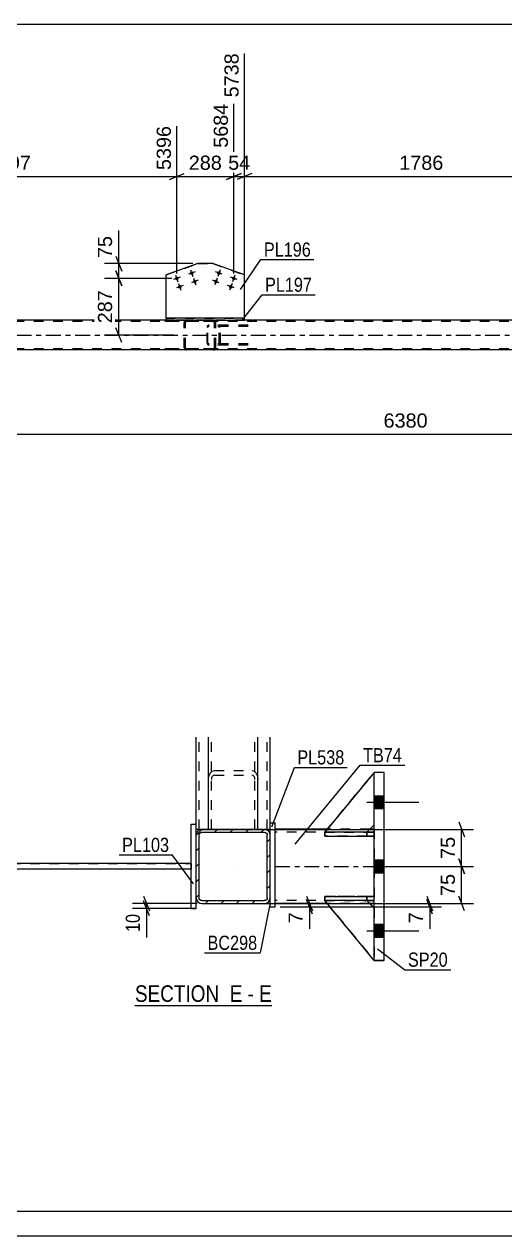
# Model space of a CAD drawing. Header units: millimetres. Extents: x -68 to 773, y -404 to 190.
# Drawn here: x 214 to 311.1, y -404.4 to -159.3 of the extents above; entities that cross this region are included whole.
import ezdxf

# ---------------------------------------------------------------- set-up
doc = ezdxf.new("R2010")
doc.units = ezdxf.units.MM
doc.linetypes.add('DXK_LINE_DOT2', pattern=[3.9198, 1.9599, -1.9599])
doc.linetypes.add('DXK_LINE_DOT3', pattern=[5.9187, 2.979, -0.9799, 0.9799, -0.9799])
doc.styles.add('Arial', font='ARIAL.TTF', dxfattribs={"height": 0.2})
doc.styles.add('Arial Narrow', font='ARIALN.TTF', dxfattribs={"height": 0.2})

# ---------------------------------------------------------------- blocks, each defined once
blk = doc.blocks.new('Unknown-318892922-1115')
at = {"color": 5, "linetype": 'Continuous'}
for p, q in [((-62.65, -399.36), (768.35, -399.36)), ((-67.65, -404.36), (773.35, -404.36))]:
    blk.add_line(p, q, dxfattribs=at)
blk = doc.blocks.new('Unknown-318892922-14 - 6928')
at = {"color": 6, "linetype": 'Continuous'}
blk.add_line((236.34, -357.8), (263.99, -357.8), dxfattribs=at)
at = {"color": 0, "linetype": 'Continuous'}
blk.add_wipeout([(254.45, -357.05), (254.45, -353.55), (236.34, -353.55), (236.34, -357.05)], dxfattribs=at)
at = {"color": 7, "linetype": 'Continuous', "style": 'Arial Narrow'}
blk.add_text('SECTION ', height=3.34, dxfattribs=at).set_placement((236.34, -357.05))
at = {"color": 0, "linetype": 'Continuous'}
blk.add_wipeout([(258.05, -357.05), (258.05, -353.55), (255.5, -353.55), (255.5, -357.05)], dxfattribs=at)
blk.add_wipeout([(260.38, -357.05), (260.38, -353.55), (259.1, -353.55), (259.1, -357.05)], dxfattribs=at)
at = {"color": 7, "linetype": 'Continuous', "style": 'Arial Narrow'}
blk.add_text('E', height=3.34, dxfattribs=at).set_placement((255.5, -357.05))
at = {"color": 0, "linetype": 'Continuous'}
blk.add_wipeout([(263.99, -357.05), (263.99, -353.55), (261.43, -353.55), (261.43, -357.05)], dxfattribs=at)
at = {"color": 7, "linetype": 'Continuous', "style": 'Arial Narrow'}
for s, p in [('E', (261.43, -357.05)), ('-', (259.1, -357.05))]:
    blk.add_text(s, height=3.34, dxfattribs=at).set_placement(p)
blk = doc.blocks.new('Bolt-318892922-7147 - 6928')
at = {"linetype": 'Continuous'}
for points in [[(286.69, -317.96), (286.69, -315.36), (284.69, -315.36), (284.69, -317.96)], [(286.69, -317.96), (286.69, -315.36), (284.69, -315.36), (284.69, -317.96)], [(286.69, -317.96), (286.69, -315.36), (284.69, -315.36), (284.69, -317.96)], [(286.69, -330.96), (286.69, -328.36), (284.69, -328.36), (284.69, -330.96)], [(286.69, -330.96), (286.69, -328.36), (284.69, -328.36), (284.69, -330.96)], [(286.69, -343.96), (286.69, -341.36), (284.69, -341.36), (284.69, -343.96)], [(286.69, -343.96), (286.69, -341.36), (284.69, -341.36), (284.69, -343.96)], [(286.69, -343.96), (286.69, -341.36), (284.69, -341.36), (284.69, -343.96)]]:
    blk.add_hatch(color=1, dxfattribs=at).paths.add_polyline_path(points)
at = {"color": 1, "linetype": 'Continuous'}
for p, q in [((284.69, -315.36), (286.69, -315.36)), ((284.69, -315.36), (286.69, -315.36)), ((284.69, -315.36), (286.69, -315.36)), ((283.19, -316.66), (293.69, -316.66)), ((283.19, -316.66), (293.69, -316.66)), ((283.19, -316.66), (293.69, -316.66)), ((284.69, -317.96), (286.69, -317.96)), ((284.69, -317.96), (286.69, -317.96)), ((284.69, -317.96), (286.69, -317.96)), ((283.19, -329.66), (293.69, -329.66)), ((283.19, -329.66), (293.69, -329.66)), ((284.69, -328.36), (286.69, -328.36)), ((284.69, -328.36), (286.69, -328.36)), ((284.69, -330.96), (286.69, -330.96)), ((284.69, -330.96), (286.69, -330.96)), ((283.19, -342.66), (293.69, -342.66)), ((283.19, -342.66), (293.69, -342.66)), ((283.19, -342.66), (293.69, -342.66)), ((284.69, -341.36), (286.69, -341.36)), ((284.69, -341.36), (286.69, -341.36)), ((284.69, -341.36), (286.69, -341.36)), ((284.69, -343.96), (286.69, -343.96)), ((284.69, -343.96), (286.69, -343.96)), ((284.69, -343.96), (286.69, -343.96))]:
    blk.add_line(p, q, dxfattribs=at)
blk = doc.blocks.new('Part-318892922-7019 - 6928')
at = {"color": 2, "linetype": 'Continuous'}
for p, q in [((263.69, -320.83), (264.69, -320.83)), ((263.69, -323.38), (263.69, -320.83)), ((264.69, -337.83), (264.69, -320.83)), ((263.69, -337.83), (263.69, -335.97)), ((263.69, -337.83), (264.69, -337.83))]:
    blk.add_line(p, q, dxfattribs=at)
at = {"color": 7, "linetype": 'DXK_LINE_DOT2'}
for p, q in [((263.69, -320.83), (264.69, -320.83)), ((263.69, -335.97), (263.69, -323.38)), ((263.69, -337.83), (264.69, -337.83))]:
    blk.add_line(p, q, dxfattribs=at)
blk = doc.blocks.new('Part-318892922-6990 - 6928')
at = {"linetype": 'Continuous'}
h = blk.add_hatch(dxfattribs=at)
h.set_pattern_fill('', scale=0.7, style=0, pattern_type=0)
h.set_pattern_definition([(45, (249.8865, -322.1747), (-1.57154, 1.57154), [])])
h.paths.add_polyline_path([(262.49, -322.17), (249.89, -322.17), (249.43, -322.27), (249.04, -322.53), (248.78, -322.92), (248.69, -323.37), (248.69, -335.97), (248.78, -336.43), (249.04, -336.82), (249.43, -337.08), (249.89, -337.17), (262.49, -337.17), (262.95, -337.08), (263.34, -336.82), (263.6, -336.43), (263.69, -335.97), (263.69, -323.37), (263.6, -322.92), (263.34, -322.53), (262.95, -322.27)])
h.paths.add_polyline_path([(263.04, -323.15), (263.09, -323.37), (263.09, -335.97), (263.04, -336.2), (262.91, -336.4), (262.72, -336.53), (262.49, -336.57), (249.89, -336.57), (249.66, -336.53), (249.46, -336.4), (249.33, -336.2), (249.29, -335.97), (249.29, -323.37), (249.33, -323.15), (249.46, -322.95), (249.66, -322.82), (249.89, -322.77), (262.49, -322.77), (262.72, -322.82), (262.91, -322.95)])
at = {"color": 2, "linetype": 'Continuous'}
for p, q in [((248.78, -322.92), (248.69, -323.37)), ((248.69, -323.37), (248.69, -323.37)), ((248.69, -335.97), (248.69, -323.37)), ((249.29, -323.37), (249.33, -323.15)), ((249.29, -323.37), (249.29, -323.37)), ((249.29, -335.97), (249.29, -323.37)), ((249.33, -323.15), (249.46, -322.95)), ((249.89, -322.17), (249.43, -322.27)), ((249.46, -322.95), (249.66, -322.82)), ((249.66, -322.82), (249.89, -322.77)), ((249.89, -322.17), (249.89, -322.17)), ((249.89, -322.17), (262.49, -322.17)), ((249.89, -322.77), (249.89, -322.77)), ((249.89, -322.77), (262.49, -322.77)), ((262.49, -322.17), (262.49, -322.17)), ((262.95, -322.27), (262.49, -322.17)), ((262.49, -322.77), (262.49, -322.77)), ((262.49, -322.77), (262.72, -322.82)), ((262.72, -322.82), (262.91, -322.95)), ((262.91, -322.95), (263.04, -323.15)), ((263.04, -323.15), (263.09, -323.37)), ((263.09, -323.37), (263.09, -323.37)), ((263.09, -335.97), (263.09, -323.37)), ((263.69, -323.37), (263.6, -322.92)), ((263.69, -323.37), (263.69, -323.37)), ((263.69, -335.97), (263.69, -323.37)), ((248.69, -335.97), (248.69, -335.97)), ((248.69, -335.97), (248.78, -336.43)), ((249.29, -335.97), (249.29, -335.97)), ((249.33, -336.2), (249.29, -335.97)), ((249.46, -336.4), (249.33, -336.2)), ((249.43, -337.08), (249.89, -337.17)), ((249.66, -336.53), (249.46, -336.4)), ((249.89, -336.57), (249.66, -336.53)), ((249.89, -336.57), (249.89, -336.57)), ((249.89, -336.57), (262.49, -336.57)), ((249.89, -337.17), (249.89, -337.17)), ((249.89, -337.17), (262.49, -337.17)), ((262.72, -336.53), (262.49, -336.57)), ((262.49, -336.57), (262.49, -336.57)), ((262.49, -337.17), (262.95, -337.08)), ((262.49, -337.17), (262.49, -337.17)), ((262.91, -336.4), (262.72, -336.53)), ((263.04, -336.2), (262.91, -336.4)), ((263.09, -335.97), (263.04, -336.2)), ((263.09, -335.97), (263.09, -335.97)), ((263.6, -336.43), (263.69, -335.97)), ((263.69, -335.97), (263.69, -335.97))]:
    blk.add_line(p, q, dxfattribs=at)
at = {"color": 7, "linetype": 'DXK_LINE_DOT3'}
blk.add_line((256.19, -329.67), (256.19, -329.67), dxfattribs=at)
at = {"color": 2, "linetype": 'Continuous'}
for centre, start, end in [((249.89, -323.37), 112.5, 157.5), ((262.49, -323.37), 22.5, 67.5), ((249.89, -335.97), 202.5, 247.5), ((262.49, -335.97), 292.5, 337.5)]:
    blk.add_arc(centre, 1.2, start, end, dxfattribs=at)
blk = doc.blocks.new('Part-318892922-7013 - 6928')
at = {"color": 2, "linetype": 'Continuous'}
for p, q in [((247.69, -338.15), (247.69, -321.15)), ((247.69, -321.15), (248.69, -321.15)), ((248.69, -321.15), (248.69, -321.15)), ((248.69, -323.37), (248.69, -321.15)), ((248.69, -338.15), (248.69, -335.97)), ((247.69, -338.15), (247.69, -338.15)), ((247.69, -338.15), (248.69, -338.15)), ((248.69, -338.15), (248.69, -338.15))]:
    blk.add_line(p, q, dxfattribs=at)
at = {"color": 7, "linetype": 'DXK_LINE_DOT2'}
for p, q in [((247.69, -321.15), (248.69, -321.15)), ((248.69, -335.97), (248.69, -323.37)), ((248.69, -338.15), (247.69, -338.15))]:
    blk.add_line(p, q, dxfattribs=at)
blk = doc.blocks.new('Part-318892922-7088 - 6928')
at = {"color": 2, "linetype": 'Continuous'}
for p, q in [((274.69, -336.57), (274.69, -336.57)), ((283.19, -336.57), (274.69, -336.57)), ((284.69, -348.66), (274.69, -336.57)), ((283.19, -336.57), (283.19, -336.57)), ((283.19, -336.57), (284.69, -338.07))]:
    blk.add_line(p, q, dxfattribs=at)
at = {"color": 7, "linetype": 'DXK_LINE_DOT2'}
for p, q in [((274.69, -336.57), (283.19, -336.57)), ((284.69, -348.66), (274.69, -336.57)), ((283.19, -336.57), (284.69, -338.07)), ((284.69, -338.07), (284.69, -348.66))]:
    blk.add_line(p, q, dxfattribs=at)
blk = doc.blocks.new('Part-318892922-7024 - 6928')
at = {"color": 2, "linetype": 'Continuous'}
for p, q in [((275.19, -322.16), (264.69, -322.16)), ((284.69, -322.16), (283.79, -322.16)), ((275.18, -337.16), (264.69, -337.16)), ((284.69, -337.16), (283.78, -337.16))]:
    blk.add_line(p, q, dxfattribs=at)
at = {"color": 7, "linetype": 'DXK_LINE_DOT2'}
for p, q in [((264.69, -337.16), (264.69, -322.16)), ((284.69, -322.76), (264.69, -322.76)), ((283.79, -322.16), (275.19, -322.16)), ((284.69, -322.16), (284.69, -337.16)), ((284.69, -336.56), (264.69, -336.56)), ((283.78, -337.16), (275.18, -337.16))]:
    blk.add_line(p, q, dxfattribs=at)
at = {"color": 7, "linetype": 'DXK_LINE_DOT3'}
blk.add_line((264.69, -329.66), (284.69, -329.66), dxfattribs=at)
blk = doc.blocks.new('Part-318892922-7089 - 6928')
at = {"color": 7, "linetype": 'DXK_LINE_DOT2'}
for p, q in [((284.69, -310.66), (274.69, -322.77)), ((274.69, -322.77), (284.69, -310.66)), ((284.69, -321.27), (284.69, -310.66)), ((274.69, -322.77), (283.19, -322.77)), ((274.69, -322.77), (274.69, -322.77)), ((283.19, -322.77), (274.69, -322.77)), ((283.19, -322.77), (284.69, -321.27)), ((283.19, -322.77), (284.69, -321.27)), ((283.19, -322.77), (283.19, -322.77))]:
    blk.add_line(p, q, dxfattribs=at)
blk = doc.blocks.new('Part-318892922-7176 - 6928')
at = {"color": 2, "linetype": 'Continuous'}
for p, q in [((251.19, -322.17), (251.19, -303.53)), ((261.19, -322.17), (261.19, -303.53))]:
    blk.add_line(p, q, dxfattribs=at)
at = {"color": 7, "linetype": 'DXK_LINE_DOT2'}
for p, q in [((251.79, -322.17), (251.79, -303.53)), ((260.59, -322.17), (260.59, -303.53)), ((251.28, -311.4), (251.54, -310.8)), ((251.54, -310.8), (251.93, -310.4)), ((251.93, -310.4), (252.39, -310.25)), ((252.39, -310.25), (259.99, -310.25)), ((259.99, -310.25), (260.45, -310.4)), ((260.45, -310.4), (260.84, -310.8)), ((260.84, -310.8), (261.1, -311.4)), ((251.19, -312.1), (251.28, -311.4)), ((251.83, -311.75), (251.79, -312.1)), ((251.96, -311.45), (251.83, -311.75)), ((252.16, -311.25), (251.96, -311.45)), ((252.39, -311.18), (252.16, -311.25)), ((252.39, -311.18), (259.99, -311.18)), ((260.22, -311.25), (259.99, -311.18)), ((260.41, -311.45), (260.22, -311.25)), ((260.54, -311.75), (260.41, -311.45)), ((260.59, -312.1), (260.54, -311.75)), ((261.1, -311.4), (261.19, -312.1)), ((261.19, -322.17), (251.19, -322.17))]:
    blk.add_line(p, q, dxfattribs=at)
blk = doc.blocks.new('Part-318892922-7093 - 6928')
at = {"color": 2, "linetype": 'Continuous'}
for p, q in [((274.69, -335.76), (284.69, -335.76)), ((274.69, -335.76), (274.69, -336.56)), ((284.69, -336.56), (274.69, -336.56)), ((284.69, -335.76), (284.69, -335.76)), ((284.69, -336.56), (284.69, -335.76))]:
    blk.add_line(p, q, dxfattribs=at)
at = {"color": 7, "linetype": 'DXK_LINE_DOT2'}
for p, q in [((283.19, -335.76), (274.69, -335.76)), ((274.69, -336.56), (283.19, -336.56)), ((284.69, -335.76), (283.19, -335.76)), ((283.19, -335.76), (283.19, -336.56)), ((283.19, -336.56), (284.69, -336.56)), ((284.69, -335.76), (284.69, -335.76))]:
    blk.add_line(p, q, dxfattribs=at)
blk = doc.blocks.new('Part-318892922-7029 - 6928')
at = {"color": 2, "linetype": 'Continuous'}
for p, q in [((284.69, -348.66), (284.69, -310.66)), ((286.69, -310.66), (284.69, -310.66)), ((286.69, -348.66), (286.69, -310.66)), ((286.69, -348.66), (284.69, -348.66)), ((286.69, -348.66), (286.69, -348.66))]:
    blk.add_line(p, q, dxfattribs=at)
at = {"color": 7, "linetype": 'DXK_LINE_DOT2'}
for p, q in [((286.69, -310.66), (284.69, -310.66)), ((284.69, -348.66), (286.69, -348.66)), ((286.69, -348.66), (286.69, -348.66))]:
    blk.add_line(p, q, dxfattribs=at)
blk = doc.blocks.new('Part-318892922-7085 - 6928')
at = {"color": 2, "linetype": 'Continuous'}
for p, q in [((247.69, -329.05), (195.56, -329.05)), ((247.69, -330.25), (195.56, -330.25)), ((200.61, -329.05), (200.61, -330.25)), ((247.69, -329.05), (247.69, -330.25)), ((247.69, -330.25), (247.69, -330.25))]:
    blk.add_line(p, q, dxfattribs=at)
at = {"color": 7, "linetype": 'DXK_LINE_DOT2'}
for p, q in [((195.56, -329.05), (247.69, -329.05)), ((247.69, -330.25), (195.56, -330.25)), ((201.51, -330.25), (201.51, -329.05))]:
    blk.add_line(p, q, dxfattribs=at)
blk = doc.blocks.new('Part-318892922-7087 - 6928')
at = {"color": 7, "linetype": 'DXK_LINE_DOT2'}
for p, q in [((274.69, -336.57), (283.19, -336.57)), ((284.69, -348.66), (274.69, -336.57)), ((274.69, -336.57), (274.69, -336.57)), ((283.19, -336.57), (274.69, -336.57)), ((274.69, -336.57), (284.69, -348.66)), ((283.19, -336.57), (284.69, -338.07)), ((283.19, -336.57), (283.19, -336.57)), ((283.19, -336.57), (284.69, -338.07)), ((284.69, -338.07), (284.69, -348.66))]:
    blk.add_line(p, q, dxfattribs=at)
blk = doc.blocks.new('Part-318892922-7090 - 6928')
at = {"color": 2, "linetype": 'Continuous'}
for p, q in [((284.69, -310.66), (274.69, -322.77)), ((284.69, -310.66), (284.69, -310.66)), ((284.69, -310.66), (284.69, -310.66)), ((275.93, -322.77), (274.69, -322.77)), ((274.69, -322.77), (274.69, -322.77)), ((283.2, -322.76), (284.69, -321.27))]:
    blk.add_line(p, q, dxfattribs=at)
at = {"color": 7, "linetype": 'DXK_LINE_DOT2'}
for p, q in [((284.69, -310.66), (274.69, -322.77)), ((284.69, -321.27), (284.69, -310.66)), ((283.19, -322.77), (274.69, -322.77)), ((283.19, -322.77), (275.93, -322.77)), ((283.19, -322.77), (284.69, -321.27)), ((283.19, -322.77), (283.2, -322.76)), ((283.19, -322.77), (283.19, -322.77))]:
    blk.add_line(p, q, dxfattribs=at)
blk = doc.blocks.new('Part-318892922-7091 - 6928')
at = {"color": 7, "linetype": 'DXK_LINE_DOT2'}
for p, q in [((274.69, -336.56), (274.69, -335.76)), ((274.69, -335.76), (283.19, -335.76)), ((284.69, -335.76), (274.69, -335.76)), ((283.19, -336.56), (274.69, -336.56)), ((274.69, -336.56), (284.69, -336.56)), ((283.19, -336.56), (283.19, -335.76)), ((283.19, -335.76), (284.69, -335.76)), ((284.69, -336.56), (283.19, -336.56)), ((284.69, -336.56), (284.69, -335.76)), ((284.69, -336.56), (284.69, -335.76)), ((284.69, -335.76), (284.69, -335.76)), ((284.69, -336.56), (284.69, -336.56))]:
    blk.add_line(p, q, dxfattribs=at)
blk = doc.blocks.new('Part-318892922-7092 - 6928')
at = {"color": 7, "linetype": 'DXK_LINE_DOT2'}
for p, q in [((274.69, -323.56), (274.69, -322.76)), ((274.69, -322.76), (283.19, -322.76)), ((284.69, -322.76), (274.69, -322.76)), ((283.19, -323.56), (283.19, -322.76)), ((283.19, -322.76), (284.69, -322.76)), ((284.69, -323.56), (284.69, -322.76)), ((284.69, -323.56), (284.69, -322.76)), ((284.69, -322.76), (284.69, -322.76)), ((283.19, -323.56), (274.69, -323.56)), ((274.69, -323.56), (284.69, -323.56)), ((284.69, -323.56), (283.19, -323.56)), ((284.69, -323.56), (284.69, -323.56))]:
    blk.add_line(p, q, dxfattribs=at)
blk = doc.blocks.new('Part-318892922-7094 - 6928')
at = {"color": 2, "linetype": 'Continuous'}
for p, q in [((274.69, -322.76), (274.69, -322.76)), ((274.69, -322.76), (274.69, -323.56)), ((284.69, -322.76), (275.93, -322.76)), ((284.69, -322.76), (284.69, -322.76)), ((284.69, -322.76), (284.69, -323.56)), ((274.69, -323.56), (284.69, -323.56))]:
    blk.add_line(p, q, dxfattribs=at)
at = {"color": 7, "linetype": 'DXK_LINE_DOT2'}
for p, q in [((275.93, -322.76), (274.69, -322.76)), ((283.19, -322.76), (274.69, -322.76)), ((283.19, -322.76), (284.69, -322.76)), ((283.19, -322.76), (283.19, -323.56)), ((284.69, -322.76), (284.69, -322.76)), ((274.69, -323.56), (283.19, -323.56)), ((283.19, -323.56), (284.69, -323.56))]:
    blk.add_line(p, q, dxfattribs=at)
blk = doc.blocks.new('Part-318892922-7177 - 6928')
at = {"color": 2, "linetype": 'Continuous'}
for p, q in [((248.69, -321.15), (248.69, -303.53)), ((263.69, -320.83), (263.69, -303.53)), ((249.89, -322.17), (248.69, -322.17)), ((262.95, -322.17), (262.49, -322.17)), ((263.6, -322.17), (262.95, -322.17)), ((263.69, -322.17), (263.6, -322.17))]:
    blk.add_line(p, q, dxfattribs=at)
at = {"color": 7, "linetype": 'DXK_LINE_DOT2'}
for p, q in [((249.29, -322.17), (249.29, -303.53)), ((263.09, -322.17), (263.09, -303.53)), ((263.69, -322.17), (263.69, -320.83)), ((248.69, -322.17), (248.69, -321.15)), ((248.78, -322.17), (248.69, -322.17)), ((249.33, -322.17), (249.29, -322.17)), ((249.29, -322.17), (249.43, -322.17)), ((263.34, -322.17), (249.89, -322.17)), ((263.04, -322.17), (263.09, -322.17))]:
    blk.add_line(p, q, dxfattribs=at)
blk = doc.blocks.new('Part-318892922-2583 - 2316')
at = {"color": 7, "linetype": 'DXK_LINE_DOT2'}
for p, q in [((252.15, -219.22), (239.79, -219.22)), ((252.15, -219.46), (239.79, -219.46)), ((246.31, -219.53), (246.28, -219.7)), ((246.28, -224.74), (246.28, -219.7)), ((246.32, -219.51), (246.31, -219.53)), ((246.53, -219.7), (246.55, -219.61)), ((246.53, -224.74), (246.53, -219.7)), ((246.55, -219.61), (246.61, -219.53)), ((246.79, -219.22), (246.59, -219.25)), ((246.61, -219.53), (246.69, -219.48)), ((246.69, -219.48), (246.79, -219.46)), ((252.35, -219.25), (252.15, -219.22)), ((252.15, -219.46), (252.25, -219.48)), ((252.25, -219.48), (252.33, -219.53)), ((252.33, -219.53), (252.39, -219.61)), ((252.39, -219.61), (252.41, -219.7)), ((252.41, -224.74), (252.41, -219.7)), ((252.63, -219.53), (252.62, -219.51)), ((252.66, -219.7), (252.63, -219.53)), ((252.66, -224.74), (252.66, -219.7)), ((252.15, -224.98), (239.79, -224.98)), ((252.15, -225.22), (239.79, -225.22)), ((246.28, -224.74), (246.3, -224.83)), ((246.3, -224.83), (246.32, -224.92)), ((246.55, -224.83), (246.53, -224.74)), ((246.61, -224.91), (246.55, -224.83)), ((246.59, -225.18), (246.79, -225.22)), ((246.69, -224.96), (246.61, -224.91)), ((246.79, -224.98), (246.69, -224.96)), ((252.25, -224.96), (252.15, -224.98)), ((252.15, -225.22), (252.35, -225.18)), ((252.33, -224.91), (252.25, -224.96)), ((252.39, -224.83), (252.33, -224.91)), ((252.41, -224.74), (252.39, -224.83)), ((252.62, -224.92), (252.64, -224.83)), ((252.64, -224.83), (252.66, -224.74))]:
    blk.add_line(p, q, dxfattribs=at)
for centre, start, end in [((246.77, -219.72), 110.7583, 155.68), ((252.17, -219.72), 24.32, 69.2417), ((246.77, -224.72), 204.32, 249.2417), ((252.17, -224.72), 290.7583, 335.68)]:
    blk.add_arc(centre, 0.496, start, end, dxfattribs=at)
blk = doc.blocks.new('Part-318892922-2501 - 2316')
at = {"color": 2, "linetype": 'Continuous'}
for p, q in [((258.49, -218.82), (242.63, -218.82)), ((242.63, -218.82), (242.63, -219.22)), ((242.63, -219.22), (258.49, -219.22)), ((258.49, -219.22), (258.49, -218.82))]:
    blk.add_line(p, q, dxfattribs=at)
blk = doc.blocks.new('Bolt-318892922-2556 - 2316')
at = {"linetype": 'Continuous'}
for points in [[(253.08, -209.96), (253.03, -209.91), (252.99, -209.85), (252.96, -209.78), (252.95, -209.7), (252.95, -209.63), (252.97, -209.55), (253.01, -209.49), (253.05, -209.43), (253.11, -209.38), (253.18, -209.35), (253.25, -209.33), (253.33, -209.32), (253.4, -209.34), (253.47, -209.36), (253.53, -209.4), (253.59, -209.46), (253.63, -209.52), (253.66, -209.59), (253.67, -209.67), (253.66, -209.74), (253.64, -209.81), (253.61, -209.88), (253.56, -209.94), (253.5, -209.99), (253.44, -210.02), (253.36, -210.04), (253.29, -210.04), (253.21, -210.03), (253.14, -210)], [(256.1, -211.03), (256.04, -210.98), (256, -210.92), (255.98, -210.85), (255.96, -210.77), (255.97, -210.7), (255.99, -210.62), (256.02, -210.56), (256.07, -210.5), (256.13, -210.45), (256.19, -210.42), (256.27, -210.4), (256.34, -210.39), (256.42, -210.41), (256.49, -210.43), (256.55, -210.47), (256.6, -210.53), (256.64, -210.59), (256.67, -210.66), (256.68, -210.74), (256.68, -210.81), (256.66, -210.88), (256.62, -210.95), (256.58, -211.01), (256.52, -211.06), (256.45, -211.09), (256.38, -211.11), (256.3, -211.11), (256.23, -211.1), (256.16, -211.07)], [(252.48, -211.66), (252.43, -211.61), (252.38, -211.54), (252.36, -211.47), (252.35, -211.4), (252.35, -211.32), (252.37, -211.25), (252.4, -211.18), (252.45, -211.13), (252.51, -211.08), (252.58, -211.04), (252.65, -211.02), (252.72, -211.02), (252.8, -211.03), (252.87, -211.06), (252.93, -211.1), (252.99, -211.15), (253.03, -211.22), (253.05, -211.29), (253.07, -211.36), (253.06, -211.44), (253.04, -211.51), (253.01, -211.58), (252.96, -211.64), (252.9, -211.68), (252.83, -211.72), (252.76, -211.74), (252.69, -211.74), (252.61, -211.73), (252.54, -211.7)], [(255.49, -212.73), (255.44, -212.68), (255.4, -212.61), (255.37, -212.54), (255.36, -212.47), (255.37, -212.39), (255.39, -212.32), (255.42, -212.25), (255.47, -212.2), (255.53, -212.15), (255.59, -212.11), (255.67, -212.09), (255.74, -212.09), (255.81, -212.1), (255.89, -212.13), (255.95, -212.17), (256, -212.22), (256.04, -212.29), (256.07, -212.36), (256.08, -212.43), (256.08, -212.51), (256.06, -212.58), (256.02, -212.65), (255.98, -212.71), (255.92, -212.75), (255.85, -212.79), (255.78, -212.81), (255.7, -212.81), (255.63, -212.8), (255.56, -212.77)]]:
    blk.add_hatch(color=1, dxfattribs=at).paths.add_polyline_path(points)
at = {"color": 1, "linetype": 'Continuous'}
for p, q in [((252.95, -210.7), (252.46, -212.06)), ((253.99, -209.92), (252.63, -209.44)), ((253.55, -209.01), (253.07, -210.36)), ((257, -210.99), (255.64, -210.51)), ((256.56, -210.08), (256.08, -211.43)), ((253.38, -211.62), (252.03, -211.14)), ((256.4, -212.69), (255.04, -212.21)), ((255.96, -211.77), (255.48, -213.13))]:
    blk.add_line(p, q, dxfattribs=at)
blk = doc.blocks.new('Part-318892922-2603 - 2316')
at = {"color": 7, "linetype": 'DXK_LINE_DOT2'}
for p, q in [((692.16, -219.46), (28.96, -219.46)), ((258.49, -219.22), (242.63, -219.22)), ((692.16, -224.98), (28.96, -224.98))]:
    blk.add_line(p, q, dxfattribs=at)
at = {"color": 2, "linetype": 'Continuous'}
for p, q in [((242.63, -219.22), (176.92, -219.22)), ((327.77, -219.22), (258.49, -219.22)), ((417.84, -225.22), (168.63, -225.22))]:
    blk.add_line(p, q, dxfattribs=at)
at = {"color": 7, "linetype": 'DXK_LINE_DOT3'}
blk.add_line((28.96, -222.22), (692.16, -222.22), dxfattribs=at)
blk = doc.blocks.new('Part-318892922-2606 - 2316')
at = {"color": 7, "linetype": 'DXK_LINE_DOT2'}
for p, q in [((251.01, -220.36), (250.95, -220.51)), ((251.09, -220.25), (251.01, -220.36)), ((251.2, -220.22), (251.09, -220.25)), ((251.1, -220.53), (251.14, -220.48)), ((251.14, -220.48), (251.2, -220.46)), ((259.2, -220.22), (251.2, -220.22)), ((259.2, -220.46), (251.2, -220.46)), ((252.66, -220.46), (252.66, -220.22)), ((253.3, -220.25), (253.11, -220.22)), ((253.11, -220.46), (253.2, -220.48)), ((253.2, -220.48), (253.29, -220.53)), ((250.95, -220.51), (250.93, -220.7)), ((250.93, -223.74), (250.93, -220.7)), ((251.06, -220.7), (251.07, -220.61)), ((251.06, -223.74), (251.06, -220.7)), ((251.07, -220.61), (251.1, -220.53)), ((253.29, -220.53), (253.34, -220.61)), ((253.34, -220.61), (253.36, -220.7)), ((253.36, -223.74), (253.36, -220.7)), ((253.61, -220.7), (253.57, -220.51)), ((253.61, -223.74), (253.61, -220.7)), ((250.93, -223.74), (250.95, -223.92)), ((250.95, -223.92), (251.01, -224.08)), ((251.01, -224.08), (251.09, -224.18)), ((251.07, -223.83), (251.06, -223.74)), ((251.1, -223.91), (251.07, -223.83)), ((251.09, -224.18), (251.2, -224.22)), ((251.14, -223.96), (251.1, -223.91)), ((251.2, -223.98), (251.14, -223.96)), ((259.2, -223.98), (251.2, -223.98)), ((259.2, -224.22), (251.2, -224.22)), ((252.66, -224.22), (252.66, -223.98)), ((253.2, -223.96), (253.11, -223.98)), ((253.11, -224.22), (253.3, -224.18)), ((253.29, -223.91), (253.2, -223.96)), ((253.34, -223.83), (253.29, -223.91)), ((253.36, -223.74), (253.34, -223.83)), ((253.57, -223.92), (253.61, -223.74))]:
    blk.add_line(p, q, dxfattribs=at)
for centre, start, end in [((253.12, -220.71), 23.8952, 68.8487), ((253.12, -223.72), 291.1513, 336.1048)]:
    blk.add_arc(centre, 0.492, start, end, dxfattribs=at)
blk = doc.blocks.new('Part-318892922-2710 - 2316')
at = {"color": 2, "linetype": 'Continuous'}
for p, q in [((249.04, -207.76), (242.63, -210.04)), ((249.04, -207.76), (249.04, -207.76)), ((252.08, -207.76), (249.04, -207.76)), ((252.08, -207.76), (252.08, -207.76)), ((258.49, -210.04), (252.08, -207.76)), ((242.63, -210.04), (242.63, -210.04)), ((242.63, -218.82), (242.63, -210.04)), ((258.49, -210.04), (258.49, -210.04)), ((258.49, -218.82), (258.49, -210.04))]:
    blk.add_line(p, q, dxfattribs=at)
at = {"color": 7, "linetype": 'DXK_LINE_DOT2'}
for p, q in [((242.63, -210.04), (249.04, -207.76)), ((249.04, -207.76), (252.08, -207.76)), ((252.08, -207.76), (258.49, -210.04)), ((242.63, -218.82), (258.49, -218.82)), ((258.49, -218.82), (242.63, -218.82))]:
    blk.add_line(p, q, dxfattribs=at)
blk = doc.blocks.new('Bolt-318892922-2726 - 2316')
at = {"linetype": 'Continuous'}
for points in [[(244.8, -210.39), (244.87, -210.4), (244.94, -210.43), (245.01, -210.46), (245.07, -210.51), (245.11, -210.57), (245.14, -210.64), (245.16, -210.72), (245.16, -210.79), (245.14, -210.87), (245.11, -210.93), (245.07, -210.99), (245.01, -211.05), (244.94, -211.08), (244.87, -211.11), (244.8, -211.11), (244.72, -211.11), (244.65, -211.08), (244.59, -211.05), (244.53, -210.99), (244.49, -210.93), (244.46, -210.87), (244.44, -210.79), (244.44, -210.72), (244.46, -210.64), (244.49, -210.57), (244.53, -210.51), (244.59, -210.46), (244.65, -210.43), (244.72, -210.4)], [(247.81, -209.32), (247.89, -209.33), (247.96, -209.36), (248.03, -209.39), (248.08, -209.44), (248.13, -209.5), (248.16, -209.57), (248.17, -209.65), (248.17, -209.72), (248.16, -209.8), (248.13, -209.86), (248.08, -209.93), (248.03, -209.98), (247.96, -210.01), (247.89, -210.04), (247.81, -210.04), (247.74, -210.04), (247.67, -210.01), (247.6, -209.98), (247.55, -209.93), (247.5, -209.86), (247.47, -209.8), (247.46, -209.72), (247.46, -209.65), (247.47, -209.57), (247.5, -209.5), (247.55, -209.44), (247.6, -209.39), (247.67, -209.36), (247.74, -209.33)], [(245.4, -212.09), (245.47, -212.1), (245.55, -212.12), (245.61, -212.16), (245.67, -212.21), (245.71, -212.27), (245.74, -212.34), (245.76, -212.41), (245.76, -212.49), (245.74, -212.56), (245.71, -212.63), (245.67, -212.69), (245.61, -212.74), (245.55, -212.78), (245.47, -212.8), (245.4, -212.81), (245.32, -212.8), (245.25, -212.78), (245.19, -212.74), (245.13, -212.69), (245.09, -212.63), (245.06, -212.56), (245.04, -212.49), (245.04, -212.41), (245.06, -212.34), (245.09, -212.27), (245.13, -212.21), (245.19, -212.16), (245.25, -212.12), (245.32, -212.1)], [(248.42, -211.02), (248.49, -211.03), (248.56, -211.05), (248.63, -211.09), (248.68, -211.14), (248.73, -211.2), (248.76, -211.27), (248.77, -211.34), (248.77, -211.42), (248.76, -211.49), (248.73, -211.56), (248.68, -211.62), (248.63, -211.67), (248.56, -211.71), (248.49, -211.73), (248.42, -211.74), (248.34, -211.73), (248.27, -211.71), (248.2, -211.67), (248.15, -211.62), (248.1, -211.56), (248.07, -211.49), (248.06, -211.42), (248.06, -211.34), (248.07, -211.27), (248.1, -211.2), (248.15, -211.14), (248.2, -211.09), (248.27, -211.05), (248.34, -211.03)]]:
    blk.add_hatch(color=1, dxfattribs=at).paths.add_polyline_path(points)
at = {"color": 1, "linetype": 'Continuous'}
for p, q in [((245.48, -210.51), (244.12, -210.99)), ((244.56, -210.08), (245.04, -211.43)), ((248.49, -209.44), (247.13, -209.92)), ((247.57, -209.01), (248.05, -210.36)), ((248.17, -210.7), (248.66, -212.06)), ((246.08, -212.21), (244.72, -212.69)), ((245.16, -211.77), (245.64, -213.13)), ((249.09, -211.14), (247.74, -211.62))]:
    blk.add_line(p, q, dxfattribs=at)
blk = doc.blocks.new('StraightDimension-318892922-7202 - 6928')
at = {"color": 7, "linetype": 'Continuous'}
for p, q in [((301.77, -328.16), (302.97, -331.16)), ((287.69, -329.66), (304.77, -329.66)), ((302.37, -337.17), (302.37, -329.66)), ((260.37, -337.17), (304.77, -337.17)), ((302.97, -338.67), (301.77, -335.67))]:
    blk.add_line(p, q, dxfattribs=at)
at = {"color": 0}
blk.add_wipeout([(301.62, -330.6), (297.42, -330.6), (297.42, -336.24), (301.62, -336.24)], dxfattribs=at)
at = {"color": 3, "style": 'Arial'}
blk.add_text('75', height=2.865, rotation=90.0002, dxfattribs=at).set_placement((301.02, -335.64))
blk = doc.blocks.new('StraightDimension-318892922-14188 - 6928')
at = {"color": 7, "linetype": 'Continuous'}
for p, q in [((248.89, -337.17), (235.84, -337.17)), ((238.09, -335.67), (239.29, -338.67)), ((239.29, -339.65), (238.09, -336.65)), ((238.69, -338.15), (238.69, -337.17)), ((247.69, -338.15), (235.84, -338.15))]:
    blk.add_line(p, q, dxfattribs=at)
at = {"color": 0}
blk.add_wipeout([(237.94, -338.67), (233.74, -338.67), (233.74, -343.53), (237.94, -343.53)], dxfattribs=at)
at = {"color": 7, "linetype": 'Continuous'}
blk.add_line((238.69, -338.15), (238.69, -344.06), dxfattribs=at)
blk.add_line((238.69, -338.15), (238.69, -344.06), dxfattribs=at)
at = {"color": 3, "style": 'Arial Narrow'}
blk.add_text('10', height=2.863, rotation=90.0002, dxfattribs=at).set_placement((237.34, -342.93))
blk = doc.blocks.new('StraightDimension-318892922-7189 - 6928')
at = {"color": 7, "linetype": 'Continuous'}
for p, q in [((301.77, -320.67), (302.97, -323.67)), ((261, -322.17), (304.77, -322.17)), ((302.37, -329.66), (302.37, -322.17)), ((302.97, -331.16), (301.77, -328.16)), ((287.69, -329.66), (304.77, -329.66))]:
    blk.add_line(p, q, dxfattribs=at)
at = {"color": 0}
blk.add_wipeout([(301.62, -323.1), (297.42, -323.1), (297.42, -328.74), (301.62, -328.74)], dxfattribs=at)
at = {"color": 3, "style": 'Arial'}
blk.add_text('75', height=2.865, rotation=90.0002, dxfattribs=at).set_placement((301.02, -328.14))
blk = doc.blocks.new('StraightDimension-318892922-7215 - 6928')
at = {"color": 7, "linetype": 'Continuous'}
for p, q in [((271.01, -335.66), (272.21, -338.66)), ((261.87, -337.16), (274.01, -337.16)), ((265.69, -337.83), (274.01, -337.83)), ((272.21, -339.33), (271.01, -336.33)), ((271.61, -337.83), (271.61, -337.16))]:
    blk.add_line(p, q, dxfattribs=at)
at = {"color": 0}
blk.add_wipeout([(270.86, -338.35), (266.66, -338.35), (266.66, -341.77), (270.86, -341.77)], dxfattribs=at)
at = {"color": 7, "linetype": 'Continuous'}
blk.add_line((271.61, -337.83), (271.61, -342.3), dxfattribs=at)
blk.add_line((271.61, -337.83), (271.61, -342.3), dxfattribs=at)
at = {"color": 3, "style": 'Arial'}
blk.add_text('7', height=2.87, rotation=90.0002, dxfattribs=at).set_placement((270.26, -341.17))
blk = doc.blocks.new('StraightDimension-318892922-7220 - 6928')
at = {"color": 7, "linetype": 'Continuous'}
for p, q in [((295.31, -335.66), (296.51, -338.66)), ((265.69, -337.83), (298.31, -337.83)), ((285.69, -337.16), (298.31, -337.16)), ((296.51, -339.33), (295.31, -336.33)), ((295.91, -337.83), (295.91, -337.16))]:
    blk.add_line(p, q, dxfattribs=at)
at = {"color": 0}
blk.add_wipeout([(295.16, -338.35), (290.96, -338.35), (290.96, -341.77), (295.16, -341.77)], dxfattribs=at)
at = {"color": 7, "linetype": 'Continuous'}
blk.add_line((295.91, -337.83), (295.91, -342.3), dxfattribs=at)
blk.add_line((295.91, -337.83), (295.91, -342.3), dxfattribs=at)
at = {"color": 3, "style": 'Arial'}
blk.add_text('7', height=2.87, rotation=90.0002, dxfattribs=at).set_placement((294.56, -341.17))
blk = doc.blocks.new('StraightDimension-318892922-2766 - 2316')
at = {"color": 7, "linetype": 'Continuous'}
for p, q in [((232.46, -209.25), (233.66, -212.25)), ((243.8, -210.75), (230.21, -210.75)), ((233.06, -222.22), (233.06, -210.75)), ((244.2, -222.22), (230.21, -222.22)), ((233.66, -223.72), (232.46, -220.72))]:
    blk.add_line(p, q, dxfattribs=at)
at = {"color": 0}
blk.add_wipeout([(232.31, -212.55), (228.11, -212.55), (228.11, -220.42), (232.31, -220.42)], dxfattribs=at)
at = {"color": 3, "style": 'Arial'}
blk.add_text('287', height=2.865, rotation=90.0002, dxfattribs=at).set_placement((231.71, -219.82))
blk = doc.blocks.new('StraightDimension-318892922-3114 - 2316')
at = {"color": 7, "linetype": 'Continuous'}
for p, q in [((163.43, -226.62), (163.43, -244.68)), ((418.64, -226.62), (418.64, -244.68)), ((164.93, -241.68), (161.93, -242.88)), ((163.43, -242.28), (418.64, -242.28)), ((417.14, -242.88), (420.14, -241.68))]:
    blk.add_line(p, q, dxfattribs=at)
at = {"color": 0}
blk.add_wipeout([(296.08, -241.53), (296.08, -237.33), (285.99, -237.33), (285.99, -241.53)], dxfattribs=at)
at = {"color": 3, "style": 'Arial'}
blk.add_text('6380', height=2.865, dxfattribs=at).set_placement((286.59, -240.93))
blk = doc.blocks.new('StraightDimension-318892922-2785 - 2316')
at = {"color": 7, "linetype": 'Continuous'}
for p, q in [((248.04, -207.76), (230.21, -207.76)), ((232.46, -206.26), (233.66, -209.26)), ((233.06, -210.75), (233.06, -207.76)), ((233.66, -212.25), (232.46, -209.25)), ((243.8, -210.75), (230.21, -210.75))]:
    blk.add_line(p, q, dxfattribs=at)
at = {"color": 0}
blk.add_wipeout([(232.31, -201.59), (228.11, -201.59), (228.11, -207.24), (232.31, -207.24)], dxfattribs=at)
at = {"color": 7, "linetype": 'Continuous'}
blk.add_line((233.06, -207.76), (233.06, -201.07), dxfattribs=at)
blk.add_line((233.06, -207.76), (233.06, -201.07), dxfattribs=at)
at = {"color": 3, "style": 'Arial'}
blk.add_text('75', height=2.865, rotation=90.0002, dxfattribs=at).set_placement((231.71, -206.64))
blk = doc.blocks.new('StraightDimension-318892922-3201 - 2316')
at = {"color": 7, "linetype": 'Continuous'}
for p, q in [((176.92, -217.82), (176.92, -165.25)), ((244.8, -209.75), (244.8, -179.95)), ((178.42, -189.54), (175.42, -190.74)), ((176.92, -190.14), (244.8, -190.14)), ((243.3, -190.74), (246.3, -189.54))]:
    blk.add_line(p, q, dxfattribs=at)
at = {"color": 0, "linetype": 'Continuous'}
blk.add_wipeout([(244.2, -179.35), (240, -179.35), (240, -189.44), (244.2, -189.44)], dxfattribs=at)
at = {"color": 0}
blk.add_wipeout([(215.91, -189.39), (215.91, -185.19), (205.81, -185.19), (205.81, -189.39)], dxfattribs=at)
at = {"color": 3, "linetype": 'Continuous', "style": 'Arial'}
blk.add_text('5396', height=2.865, rotation=90.0002, dxfattribs=at).set_placement((243.6, -188.84))
at = {"color": 3, "style": 'Arial'}
blk.add_text('1697', height=2.865, dxfattribs=at).set_placement((206.41, -188.79))
blk = doc.blocks.new('StraightDimension-318892922-3208 - 2316')
at = {"color": 7, "linetype": 'Continuous'}
for p, q in [((256.32, -209.75), (256.32, -175.45)), ((244.8, -209.75), (244.8, -179.95)), ((243.3, -190.74), (246.3, -189.54)), ((244.8, -190.14), (256.32, -190.14)), ((257.82, -189.54), (254.82, -190.74))]:
    blk.add_line(p, q, dxfattribs=at)
at = {"color": 0}
blk.add_wipeout([(254.5, -189.39), (254.5, -185.19), (246.62, -185.19), (246.62, -189.39)], dxfattribs=at)
at = {"color": 0, "linetype": 'Continuous'}
blk.add_wipeout([(255.72, -174.85), (251.52, -174.85), (251.52, -184.94), (255.72, -184.94)], dxfattribs=at)
at = {"color": 3, "linetype": 'Continuous', "style": 'Arial'}
blk.add_text('5684', height=2.865, rotation=90.0002, dxfattribs=at).set_placement((255.12, -184.34))
at = {"color": 3, "style": 'Arial'}
blk.add_text('288', height=2.865, dxfattribs=at).set_placement((247.22, -188.79))
blk = doc.blocks.new('StraightDimension-318892922-3217 - 2316')
at = {"color": 7, "linetype": 'Continuous'}
for p, q in [((258.49, -217.82), (258.49, -165.25)), ((256.32, -209.75), (256.32, -175.45)), ((254.82, -190.74), (257.82, -189.54)), ((256.32, -190.14), (258.49, -190.14)), ((259.99, -189.54), (256.99, -190.74))]:
    blk.add_line(p, q, dxfattribs=at)
at = {"color": 0, "linetype": 'Continuous'}
blk.add_wipeout([(257.89, -164.65), (253.69, -164.65), (253.69, -174.74), (257.89, -174.74)], dxfattribs=at)
at = {"color": 0}
blk.add_wipeout([(260.23, -189.39), (260.23, -185.19), (254.58, -185.19), (254.58, -189.39)], dxfattribs=at)
at = {"color": 3, "linetype": 'Continuous', "style": 'Arial'}
blk.add_text('5738', height=2.865, rotation=90.0002, dxfattribs=at).set_placement((257.29, -174.14))
at = {"color": 3, "style": 'Arial'}
blk.add_text('54', height=2.865, dxfattribs=at).set_placement((255.18, -188.79))
blk = doc.blocks.new('StraightDimension-318892922-3224 - 2316')
at = {"color": 7, "linetype": 'Continuous'}
for p, q in [((258.49, -217.82), (258.49, -165.25)), ((329.93, -209.75), (329.93, -179.95)), ((259.99, -189.54), (256.99, -190.74)), ((258.49, -190.14), (329.93, -190.14)), ((328.43, -190.74), (331.43, -189.54))]:
    blk.add_line(p, q, dxfattribs=at)
at = {"color": 0, "linetype": 'Continuous'}
blk.add_wipeout([(329.33, -179.35), (325.13, -179.35), (325.13, -189.44), (329.33, -189.44)], dxfattribs=at)
at = {"color": 0}
blk.add_wipeout([(299.26, -189.39), (299.26, -185.19), (289.16, -185.19), (289.16, -189.39)], dxfattribs=at)
at = {"color": 3, "linetype": 'Continuous', "style": 'Arial'}
blk.add_text('7524', height=2.865, rotation=90.0002, dxfattribs=at).set_placement((328.73, -188.84))
at = {"color": 3, "style": 'Arial'}
blk.add_text('1786', height=2.865, dxfattribs=at).set_placement((289.76, -188.79))
blk = doc.blocks.new('StraightDimension-318892922-14134 - 2316')
at = {"color": 7, "linetype": 'Continuous'}
blk.add_line((28.96, -159.35), (704.26, -159.35), dxfattribs=at)
blk = doc.blocks.new('Mark-318892922-6986 - 6928')
at = {"color": 0}
blk.add_wipeout([(261.06, -346.54), (261.06, -343.54), (251.01, -343.54), (251.01, -346.54)], dxfattribs=at)
blk.add_wipeout([(261.06, -346.54), (261.06, -343.54), (251.01, -343.54), (251.01, -346.54)], dxfattribs=at)
at = {"color": 30, "linetype": 'Continuous'}
for p in [(263.69, -337.06), (250.41, -347.14)]:
    blk.add_line(p, (261.66, -347.14), dxfattribs=at)
at = {"color": 3, "style": 'Arial Narrow'}
blk.add_text('BC298', height=2.863, dxfattribs=at).set_placement((251.01, -346.54))
blk = doc.blocks.new('Mark-318892922-7009 - 6928')
at = {"color": 0}
blk.add_wipeout([(243.25, -326.74), (243.25, -323.74), (233.74, -323.74), (233.74, -326.74)], dxfattribs=at)
blk.add_wipeout([(243.25, -326.74), (243.25, -323.74), (233.74, -323.74), (233.74, -326.74)], dxfattribs=at)
at = {"color": 30, "linetype": 'Continuous'}
for p in [(233.14, -327.34), (248.16, -333.22)]:
    blk.add_line(p, (243.85, -327.34), dxfattribs=at)
at = {"color": 3, "style": 'Arial Narrow'}
blk.add_text('PL103', height=2.863, dxfattribs=at).set_placement((233.74, -326.74))
blk = doc.blocks.new('Mark-318892922-7015 - 6928')
at = {"color": 0}
blk.add_wipeout([(278.66, -309.04), (278.66, -306.04), (269.16, -306.04), (269.16, -309.04)], dxfattribs=at)
blk.add_wipeout([(278.66, -309.04), (278.66, -306.04), (269.16, -306.04), (269.16, -309.04)], dxfattribs=at)
at = {"color": 30, "linetype": 'Continuous'}
for p, q in [((264, -321.67), (268.56, -309.64)), ((268.56, -309.64), (279.26, -309.64))]:
    blk.add_line(p, q, dxfattribs=at)
at = {"color": 3, "style": 'Arial Narrow'}
blk.add_text('PL538', height=2.863, dxfattribs=at).set_placement((269.16, -309.04))
blk = doc.blocks.new('Mark-318892922-7020 - 6928')
at = {"color": 0}
blk.add_wipeout([(290.3, -308.61), (290.3, -305.61), (282.44, -305.61), (282.44, -308.61)], dxfattribs=at)
blk.add_wipeout([(290.3, -308.61), (290.3, -305.61), (282.44, -305.61), (282.44, -308.61)], dxfattribs=at)
at = {"color": 30, "linetype": 'Continuous'}
for p, q in [((268.72, -325.19), (281.84, -309.21)), ((281.84, -309.21), (290.9, -309.21))]:
    blk.add_line(p, q, dxfattribs=at)
at = {"color": 3, "style": 'Arial Narrow'}
blk.add_text('TB74', height=2.863, dxfattribs=at).set_placement((282.44, -308.61))
blk = doc.blocks.new('Mark-318892922-7025 - 6928')
at = {"color": 0}
blk.add_wipeout([(299.56, -349.95), (299.56, -346.95), (291.52, -346.95), (291.52, -349.95)], dxfattribs=at)
blk.add_wipeout([(299.56, -349.95), (299.56, -346.95), (291.52, -346.95), (291.52, -349.95)], dxfattribs=at)
at = {"color": 30, "linetype": 'Continuous'}
for p, q in [((285.35, -346.33), (290.92, -350.55)), ((290.92, -350.55), (300.16, -350.55))]:
    blk.add_line(p, q, dxfattribs=at)
at = {"color": 3, "style": 'Arial Narrow'}
blk.add_text('SP20', height=2.863, dxfattribs=at).set_placement((291.52, -349.95))
blk = doc.blocks.new('Mark-318892922-2497 - 2316')
at = {"color": 0}
blk.add_wipeout([(272.14, -213.46), (272.14, -210.46), (262.63, -210.46), (262.63, -213.46)], dxfattribs=at)
blk.add_wipeout([(272.14, -213.46), (272.14, -210.46), (262.63, -210.46), (262.63, -213.46)], dxfattribs=at)
at = {"color": 30, "linetype": 'Continuous'}
for p, q in [((258.11, -219.1), (262.03, -214.06)), ((262.03, -214.06), (272.74, -214.06))]:
    blk.add_line(p, q, dxfattribs=at)
at = {"color": 3, "style": 'Arial Narrow'}
blk.add_text('PL197', height=2.863, dxfattribs=at).set_placement((262.63, -213.46))
blk = doc.blocks.new('Mark-318892922-2706 - 2316')
at = {"color": 0}
blk.add_wipeout([(271.9, -206.35), (271.9, -203.35), (262.4, -203.35), (262.4, -206.35)], dxfattribs=at)
blk.add_wipeout([(271.9, -206.35), (271.9, -203.35), (262.4, -203.35), (262.4, -206.35)], dxfattribs=at)
at = {"color": 30, "linetype": 'Continuous'}
for p, q in [((257.64, -212.97), (261.8, -206.95)), ((261.8, -206.95), (272.5, -206.95))]:
    blk.add_line(p, q, dxfattribs=at)
at = {"color": 3, "style": 'Arial Narrow'}
blk.add_text('PL196', height=2.863, dxfattribs=at).set_placement((262.4, -206.35))

msp = doc.modelspace()

# ---------------------------------------------------------------- block references
for name in ['Unknown-318892922-1115', 'Part-318892922-2710 - 2316', 'Bolt-318892922-2726 - 2316', 'Bolt-318892922-2556 - 2316', 'Part-318892922-2603 - 2316', 'Part-318892922-2583 - 2316', 'Part-318892922-2501 - 2316', 'Part-318892922-2606 - 2316', 'Part-318892922-7177 - 6928', 'Part-318892922-7176 - 6928', 'Part-318892922-7089 - 6928', 'Part-318892922-7090 - 6928', 'Part-318892922-7029 - 6928', 'Bolt-318892922-7147 - 6928', 'Part-318892922-7019 - 6928', 'Part-318892922-7013 - 6928', 'Part-318892922-6990 - 6928', 'Part-318892922-7024 - 6928', 'Part-318892922-7092 - 6928', 'Part-318892922-7094 - 6928', 'Part-318892922-7085 - 6928', 'Part-318892922-7093 - 6928', 'Part-318892922-7091 - 6928', 'Part-318892922-7088 - 6928', 'Part-318892922-7087 - 6928']:
    msp.add_blockref(name, (0, 0))

# ---------------------------------------------------------------- next in the draw order: block references
for name in ['StraightDimension-318892922-2766 - 2316', 'StraightDimension-318892922-3114 - 2316', 'Mark-318892922-7009 - 6928', 'StraightDimension-318892922-7202 - 6928', 'StraightDimension-318892922-14188 - 6928', 'Mark-318892922-7025 - 6928', 'Unknown-318892922-14 - 6928']:
    msp.add_blockref(name, (0, 0))

# ---------------------------------------------------------------- next in the draw order: block references
for name in ['StraightDimension-318892922-2785 - 2316', 'StraightDimension-318892922-7189 - 6928', 'StraightDimension-318892922-7215 - 6928']:
    msp.add_blockref(name, (0, 0))

# ---------------------------------------------------------------- next in the draw order: block references
for name in ['StraightDimension-318892922-3201 - 2316', 'Mark-318892922-7015 - 6928', 'StraightDimension-318892922-7220 - 6928', 'Mark-318892922-6986 - 6928']:
    msp.add_blockref(name, (0, 0))

# ---------------------------------------------------------------- next in the draw order: block references
for name in ['StraightDimension-318892922-3208 - 2316', 'Mark-318892922-7020 - 6928']:
    msp.add_blockref(name, (0, 0))

# ---------------------------------------------------------------- next in the draw order: block references
msp.add_blockref('StraightDimension-318892922-3217 - 2316', (0, 0))

# ---------------------------------------------------------------- next in the draw order: block references
msp.add_blockref('StraightDimension-318892922-3224 - 2316', (0, 0))

# ---------------------------------------------------------------- next in the draw order: block references
msp.add_blockref('StraightDimension-318892922-14134 - 2316', (0, 0))

# ---------------------------------------------------------------- next in the draw order: block references
msp.add_blockref('Mark-318892922-2497 - 2316', (0, 0))

# ---------------------------------------------------------------- next in the draw order: block references
msp.add_blockref('Mark-318892922-2706 - 2316', (0, 0))

doc.saveas('drawing.dxf')
